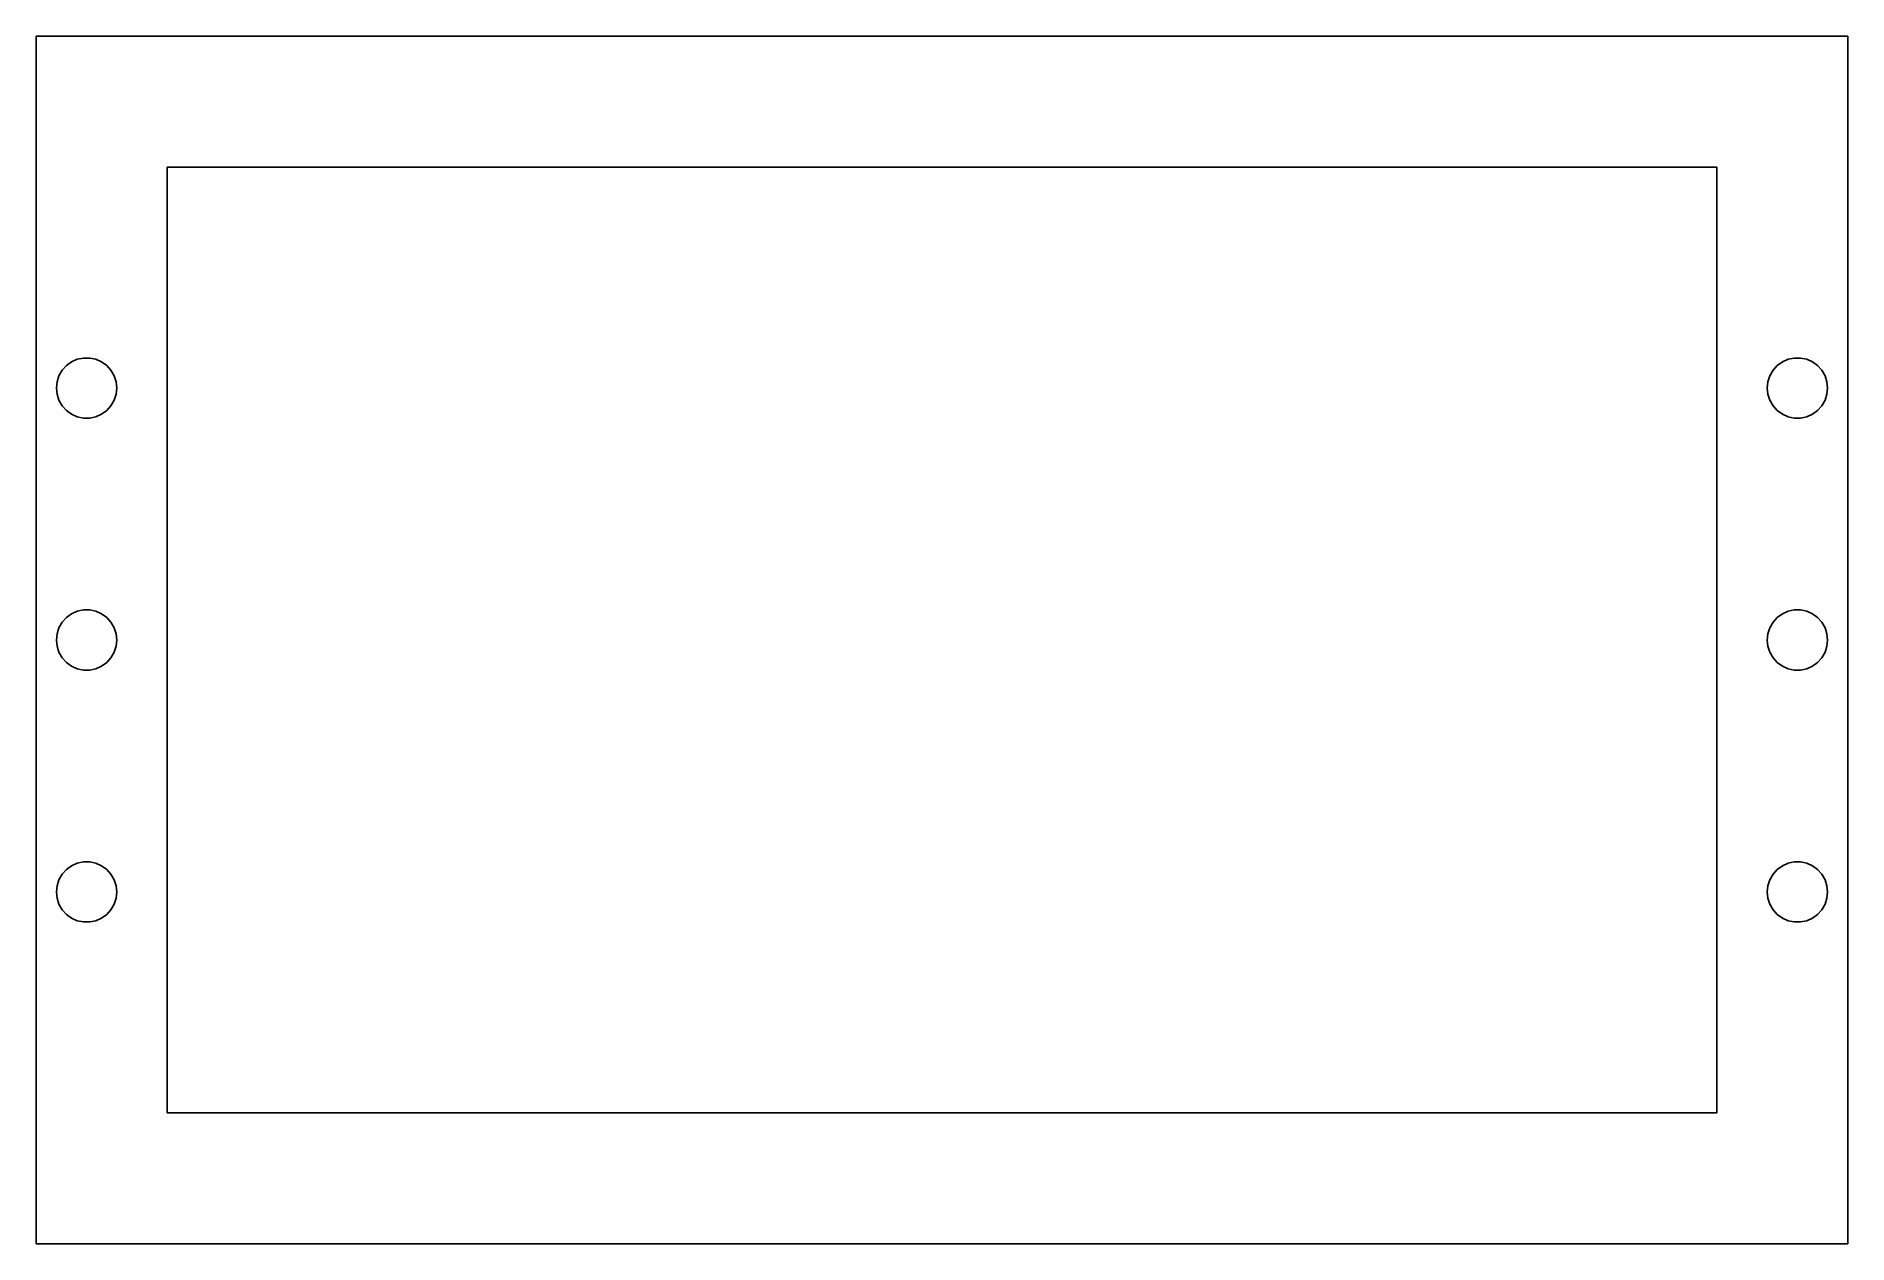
# Model space of a CAD drawing. Header units: metres. Extents: x -10 to 170, y -10 to 110.
import ezdxf

# ---------------------------------------------------------------- set-up
doc = ezdxf.new("R2010")
doc.units = ezdxf.units.M

msp = doc.modelspace()

# ---------------------------------------------------------------- linework, layer by layer
for p, q in [((170, 110), (-10, 110)), ((-10, 110), (-10, -10)), ((170, -10), (170, 110)), ((3, 3), (3, 97)), ((3, 97), (157, 97)), ((157, 97), (157, 3)), ((-7.00739, 77.2694), (-6.49998, 77.6381)), ((-6.49998, 77.6381), (-5.92705, 77.8932)), ((-5.92705, 77.8932), (-5.31358, 78.0236)), ((-5.31358, 78.0236), (-4.6864, 78.0236)), ((-4.6864, 78.0236), (-4.07294, 77.8932)), ((-4.07294, 77.8932), (-3.49998, 77.6381)), ((-3.49998, 77.6381), (-2.9926, 77.2694)), ((162.993, 77.2694), (163.5, 77.6381)), ((163.5, 77.6381), (164.073, 77.8932)), ((164.073, 77.8932), (164.686, 78.0236)), ((164.686, 78.0236), (165.314, 78.0236)), ((165.314, 78.0236), (165.927, 77.8932)), ((165.927, 77.8932), (166.5, 77.6381)), ((166.5, 77.6381), (167.007, 77.2694)), ((-8, 75.04), (-7.93443, 75.6637)), ((-7.93443, 75.6637), (-7.74063, 76.2602)), ((-7.74063, 76.2602), (-7.42705, 76.8033)), ((-7.42705, 76.8033), (-7.00739, 77.2694)), ((-2.9926, 77.2694), (-2.57294, 76.8033)), ((-2.57294, 76.8033), (-2.25935, 76.2602)), ((-2.25935, 76.2602), (-2.06555, 75.6637)), ((-2.06555, 75.6637), (-2, 75.04)), ((162, 75.04), (162.066, 75.6637)), ((162.066, 75.6637), (162.259, 76.2602)), ((162.259, 76.2602), (162.573, 76.8033)), ((162.573, 76.8033), (162.993, 77.2694)), ((167.007, 77.2694), (167.427, 76.8033)), ((167.427, 76.8033), (167.741, 76.2602)), ((167.741, 76.2602), (167.934, 75.6637)), ((167.934, 75.6637), (168, 75.04)), ((-7.93443, 74.4163), (-8, 75.04)), ((-7.74063, 73.8198), (-7.93443, 74.4163)), ((-7.42705, 73.2766), (-7.74063, 73.8198)), ((-2.25935, 73.8198), (-2.57294, 73.2766)), ((-2.06555, 74.4163), (-2.25935, 73.8198)), ((-2, 75.04), (-2.06555, 74.4163)), ((162.066, 74.4163), (162, 75.04)), ((162.259, 73.8198), (162.066, 74.4163)), ((162.573, 73.2766), (162.259, 73.8198)), ((167.741, 73.8198), (167.427, 73.2766)), ((167.934, 74.4163), (167.741, 73.8198)), ((168, 75.04), (167.934, 74.4163)), ((-7.00739, 72.8106), (-7.42705, 73.2766)), ((-6.5, 72.4419), (-7.00739, 72.8106)), ((-5.92705, 72.1868), (-6.5, 72.4419)), ((-5.31358, 72.0564), (-5.92705, 72.1868)), ((-4.6864, 72.0564), (-5.31358, 72.0564)), ((-4.07294, 72.1868), (-4.6864, 72.0564)), ((-3.49998, 72.4419), (-4.07294, 72.1868)), ((-2.9926, 72.8106), (-3.49998, 72.4419)), ((-2.57294, 73.2766), (-2.9926, 72.8106)), ((162.993, 72.8106), (162.573, 73.2766)), ((163.5, 72.4419), (162.993, 72.8106)), ((164.073, 72.1868), (163.5, 72.4419)), ((164.686, 72.0564), (164.073, 72.1868)), ((165.314, 72.0564), (164.686, 72.0564)), ((165.927, 72.1868), (165.314, 72.0564)), ((166.5, 72.4419), (165.927, 72.1868)), ((167.007, 72.8106), (166.5, 72.4419)), ((167.427, 73.2766), (167.007, 72.8106)), ((-7.42705, 51.7634), (-7.00739, 52.2294)), ((-7.00739, 52.2294), (-6.49998, 52.5981)), ((-6.49998, 52.5981), (-5.92705, 52.8532)), ((-5.92705, 52.8532), (-5.31358, 52.9836)), ((-5.31358, 52.9836), (-4.6864, 52.9836)), ((-4.6864, 52.9836), (-4.07294, 52.8532)), ((-4.07294, 52.8532), (-3.49998, 52.5981)), ((-3.49998, 52.5981), (-2.9926, 52.2294)), ((-2.9926, 52.2294), (-2.57294, 51.7634)), ((162.573, 51.7634), (162.993, 52.2294)), ((162.993, 52.2294), (163.5, 52.5981)), ((163.5, 52.5981), (164.073, 52.8532)), ((164.073, 52.8532), (164.686, 52.9836)), ((164.686, 52.9836), (165.314, 52.9836)), ((165.314, 52.9836), (165.927, 52.8532)), ((165.927, 52.8532), (166.5, 52.5981)), ((166.5, 52.5981), (167.007, 52.2294)), ((167.007, 52.2294), (167.427, 51.7634)), ((-8, 50), (-7.93443, 50.6237)), ((-7.93443, 50.6237), (-7.74063, 51.2202)), ((-7.74063, 51.2202), (-7.42705, 51.7634)), ((-2.57294, 51.7634), (-2.25935, 51.2202)), ((-2.25935, 51.2202), (-2.06555, 50.6237)), ((-2.06555, 50.6237), (-2, 50)), ((162, 50), (162.066, 50.6237)), ((162.066, 50.6237), (162.259, 51.2202)), ((162.259, 51.2202), (162.573, 51.7634)), ((167.427, 51.7634), (167.741, 51.2202)), ((167.741, 51.2202), (167.934, 50.6237)), ((167.934, 50.6237), (168, 50)), ((-7.93443, 49.3763), (-8, 50)), ((-7.74063, 48.7798), (-7.93443, 49.3763)), ((-7.42705, 48.2366), (-7.74063, 48.7798)), ((-2.25935, 48.7798), (-2.57294, 48.2366)), ((-2.06555, 49.3763), (-2.25935, 48.7798)), ((-2, 50), (-2.06555, 49.3763)), ((162.066, 49.3763), (162, 50)), ((162.259, 48.7798), (162.066, 49.3763)), ((162.573, 48.2366), (162.259, 48.7798)), ((167.741, 48.7798), (167.427, 48.2366)), ((167.934, 49.3763), (167.741, 48.7798)), ((168, 50), (167.934, 49.3763)), ((-7.00739, 47.7706), (-7.42705, 48.2366)), ((-6.5, 47.4019), (-7.00739, 47.7706)), ((-5.92705, 47.1468), (-6.5, 47.4019)), ((-5.31358, 47.0164), (-5.92705, 47.1468)), ((-4.6864, 47.0164), (-5.31358, 47.0164)), ((-4.07294, 47.1468), (-4.6864, 47.0164)), ((-3.49998, 47.4019), (-4.07294, 47.1468)), ((-2.9926, 47.7706), (-3.49998, 47.4019)), ((-2.57294, 48.2366), (-2.9926, 47.7706)), ((162.993, 47.7706), (162.573, 48.2366)), ((163.5, 47.4019), (162.993, 47.7706)), ((164.073, 47.1468), (163.5, 47.4019)), ((164.686, 47.0164), (164.073, 47.1468)), ((165.314, 47.0164), (164.686, 47.0164)), ((165.927, 47.1468), (165.314, 47.0164)), ((166.5, 47.4019), (165.927, 47.1468)), ((167.007, 47.7706), (166.5, 47.4019)), ((167.427, 48.2366), (167.007, 47.7706)), ((-7.42705, 26.7233), (-7.00739, 27.1894)), ((-7.00739, 27.1894), (-6.49998, 27.5581)), ((-6.49998, 27.5581), (-5.92705, 27.8132)), ((-5.92705, 27.8132), (-5.31358, 27.9436)), ((-5.31358, 27.9436), (-4.6864, 27.9436)), ((-4.6864, 27.9436), (-4.07294, 27.8132)), ((-4.07294, 27.8132), (-3.49998, 27.5581)), ((-3.49998, 27.5581), (-2.9926, 27.1894)), ((-2.9926, 27.1894), (-2.57294, 26.7233)), ((162.573, 26.7233), (162.993, 27.1894)), ((162.993, 27.1894), (163.5, 27.5581)), ((163.5, 27.5581), (164.073, 27.8132)), ((164.073, 27.8132), (164.686, 27.9436)), ((164.686, 27.9436), (165.314, 27.9436)), ((165.314, 27.9436), (165.927, 27.8132)), ((165.927, 27.8132), (166.5, 27.5581)), ((166.5, 27.5581), (167.007, 27.1894)), ((167.007, 27.1894), (167.427, 26.7233)), ((-8, 24.96), (-7.93443, 25.5837)), ((-7.93443, 25.5837), (-7.74063, 26.1802)), ((-7.74063, 26.1802), (-7.42705, 26.7233)), ((-2.57294, 26.7233), (-2.25935, 26.1802)), ((-2.25935, 26.1802), (-2.06555, 25.5837)), ((-2.06555, 25.5837), (-2, 24.96)), ((162, 24.96), (162.066, 25.5837)), ((162.066, 25.5837), (162.259, 26.1802)), ((162.259, 26.1802), (162.573, 26.7233)), ((167.427, 26.7233), (167.741, 26.1802)), ((167.741, 26.1802), (167.934, 25.5837)), ((167.934, 25.5837), (168, 24.96)), ((-7.93443, 24.3363), (-8, 24.96)), ((-7.74063, 23.7398), (-7.93443, 24.3363)), ((-7.42705, 23.1966), (-7.74063, 23.7398)), ((-2.25935, 23.7398), (-2.57294, 23.1966)), ((-2.06555, 24.3363), (-2.25935, 23.7398)), ((-2, 24.96), (-2.06555, 24.3363)), ((162.066, 24.3363), (162, 24.96)), ((162.259, 23.7398), (162.066, 24.3363)), ((162.573, 23.1966), (162.259, 23.7398)), ((167.741, 23.7398), (167.427, 23.1966)), ((167.934, 24.3363), (167.741, 23.7398)), ((168, 24.96), (167.934, 24.3363)), ((-7.00739, 22.7306), (-7.42705, 23.1966)), ((-6.5, 22.3619), (-7.00739, 22.7306)), ((-5.92705, 22.1068), (-6.5, 22.3619)), ((-5.31358, 21.9764), (-5.92705, 22.1068)), ((-4.6864, 21.9764), (-5.31358, 21.9764)), ((-4.07294, 22.1068), (-4.6864, 21.9764)), ((-3.49998, 22.3619), (-4.07294, 22.1068)), ((-2.9926, 22.7306), (-3.49998, 22.3619)), ((-2.57294, 23.1966), (-2.9926, 22.7306)), ((162.993, 22.7306), (162.573, 23.1966)), ((163.5, 22.3619), (162.993, 22.7306)), ((164.073, 22.1068), (163.5, 22.3619)), ((164.686, 21.9764), (164.073, 22.1068)), ((165.314, 21.9764), (164.686, 21.9764)), ((165.927, 22.1068), (165.314, 21.9764)), ((166.5, 22.3619), (165.927, 22.1068)), ((167.007, 22.7306), (166.5, 22.3619)), ((167.427, 23.1966), (167.007, 22.7306)), ((157, 3), (3, 3)), ((-10, -10), (170, -10))]:
    msp.add_line(p, q)

doc.saveas('drawing.dxf')
